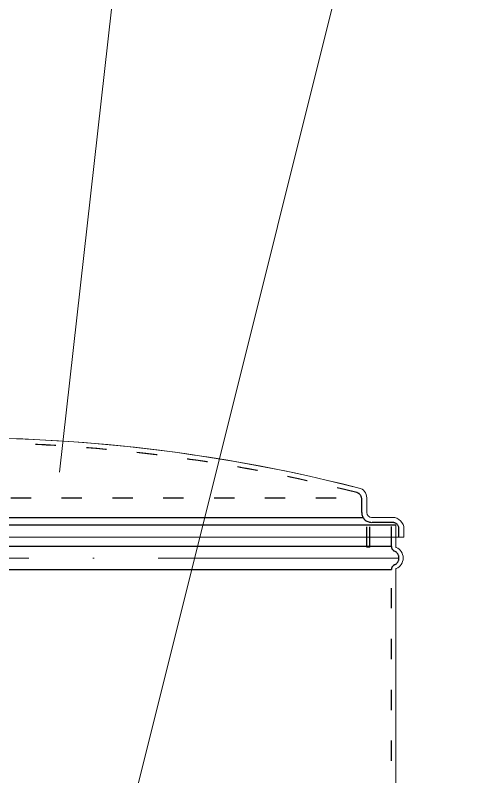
# Model space of a CAD drawing. Header units: millimetres. Extents: x 104833 to 218395, y -330386 to -125668.
# Drawn here: x 106286.5 to 106559.1, y -127072.3 to -126612.8 of the extents above; entities that cross this region are included whole.
import ezdxf

# ---------------------------------------------------------------- set-up
doc = ezdxf.new("R2010")
doc.units = ezdxf.units.MM
doc.header["$LTSCALE"] = 13
for name, pattern in [('1 实线', [0]), ('ACAD_ISO03W100', [1.18, 0.47, -0.71]), ('ACAD_ISO04W100', [30, 24, -3, 0, -3]), ('CENTER', [50.8, 31.75, -6.35, 6.35, -6.35])]:
    doc.linetypes.add(name, pattern=pattern)
doc.layers.get('0').update_dxf_attribs({"color": 1, "linetype": 'CENTER'})
doc.layers.add('标注、文本', color=3, linetype='Continuous', lineweight=25)
doc.layers.add('铁心', color=3, linetype='Continuous', lineweight=0)
doc.layers.add('粗实线', color=4, linetype='Continuous')

msp = doc.modelspace()

# ---------------------------------------------------------------- linework, layer by layer
at = {"color": 7, "linetype": '1 实线', "lineweight": 0}
for p, q in [((106498.66, -126912.83), (106498.66, -126903.97)), ((106514.16, -126915.83), (106501.66, -126915.83)), ((106516.16, -126933.45), (106516.16, -126920.33)), ((106521.16, -126927.83), (106521.16, -126922.83)), ((105985.16, -126927.83), (106521.16, -126927.83)), ((106518.16, -126927.83), (106521.16, -126927.83)), ((106516.16, -127676.33), (106516.16, -126947.2))]:
    msp.add_line(p, q, dxfattribs=at)
for centre, radius, start, end in [((106251.66, -127848.17), 980.47, 75.68133, 104.31867), ((106251.66, -127848.17), 980.47, 75.68133, 94.90476), ((106492.66, -126903.97), 6, 0, 77.5042), ((106501.66, -126912.83), 3, 180, 270), ((106501.66, -126912.83), 3, 180, 270), ((106514.16, -126922.83), 7, 0, 90), ((106516.66, -126933.45), 0.5, 180, 246.4218), ((106513.66, -126940.33), 7, 293.5782, 66.4218), ((106516.66, -126947.2), 0.5, 113.5782, 180), ((106516.66, -126947.2), 0.5, 113.5782, 180)]:
    msp.add_arc(centre, radius, start, end, dxfattribs=at)
at = {"layer": '标注、文本'}
for p, q in [((106001.66, -126915.83), (106496.46, -126915.83)), ((106001.66, -126920.33), (106501.66, -126920.33))]:
    msp.add_line(p, q, dxfattribs=at)
at = {"layer": '标注、文本', "color": 1, "linetype": 'ACAD_ISO04W100', "lineweight": 15}
msp.add_line((105982.66, -126940.33), (106518.16, -126940.33), dxfattribs=at)
at = {"layer": '粗实线', "color": 2, "linetype": 'ACAD_ISO03W100', "ltscale": 2}
for p, q in [((106007.73, -126903.97), (106495.59, -126903.97)), ((106495.66, -126912.83), (106495.66, -126904.7)), ((106498.66, -126933.83), (106498.66, -126918.02)), ((106500.66, -126933.83), (106500.66, -126918.74)), ((106514.16, -126918.83), (106501.66, -126918.83)), ((106513.66, -126933.45), (106513.66, -126920.33)), ((106518.16, -126927.83), (106518.16, -126922.83)), ((106500.66, -126933.83), (106498.66, -126933.83)), ((106513.66, -127676.33), (106513.66, -126947.2))]:
    msp.add_line(p, q, dxfattribs=at)
at = {"layer": '粗实线', "ltscale": 2}
for p, q in [((105987.16, -126920.33), (106516.16, -126920.33)), ((106513.66, -126933.45), (105989.66, -126933.45)), ((105989.66, -126947.2), (106513.66, -126947.2))]:
    msp.add_line(p, q, dxfattribs=at)
at = {"layer": '粗实线', "color": 2, "linetype": 'ACAD_ISO03W100', "ltscale": 2}
for centre, radius, start, end in [((106251.66, -127849.61), 978.91, 75.74867, 104.25133), ((106251.66, -127849.61), 978.91, 75.74867, 94.99043), ((106491.66, -126904.7), 4, 0, 77.6028), ((106501.66, -126912.83), 6, 180, 270), ((106514.16, -126922.83), 4, 0, 90), ((106516.66, -126933.45), 3, 180, 246.4218), ((106513.66, -126940.33), 4.5, 293.5782, 66.4218), ((106516.66, -126947.2), 3, 113.5782, 180)]:
    msp.add_arc(centre, radius, start, end, dxfattribs=at)
at = {"layer": '铁心'}
for points in [[(106313.15, -126888.51), (106382.16, -126273.99), (106382.16, -126273.99)], [(106330.6, -127197.56), (106559.08, -126282.83), (106559.08, -126282.83)]]:
    msp.add_lwpolyline(points, dxfattribs=at)

doc.saveas('drawing.dxf')
